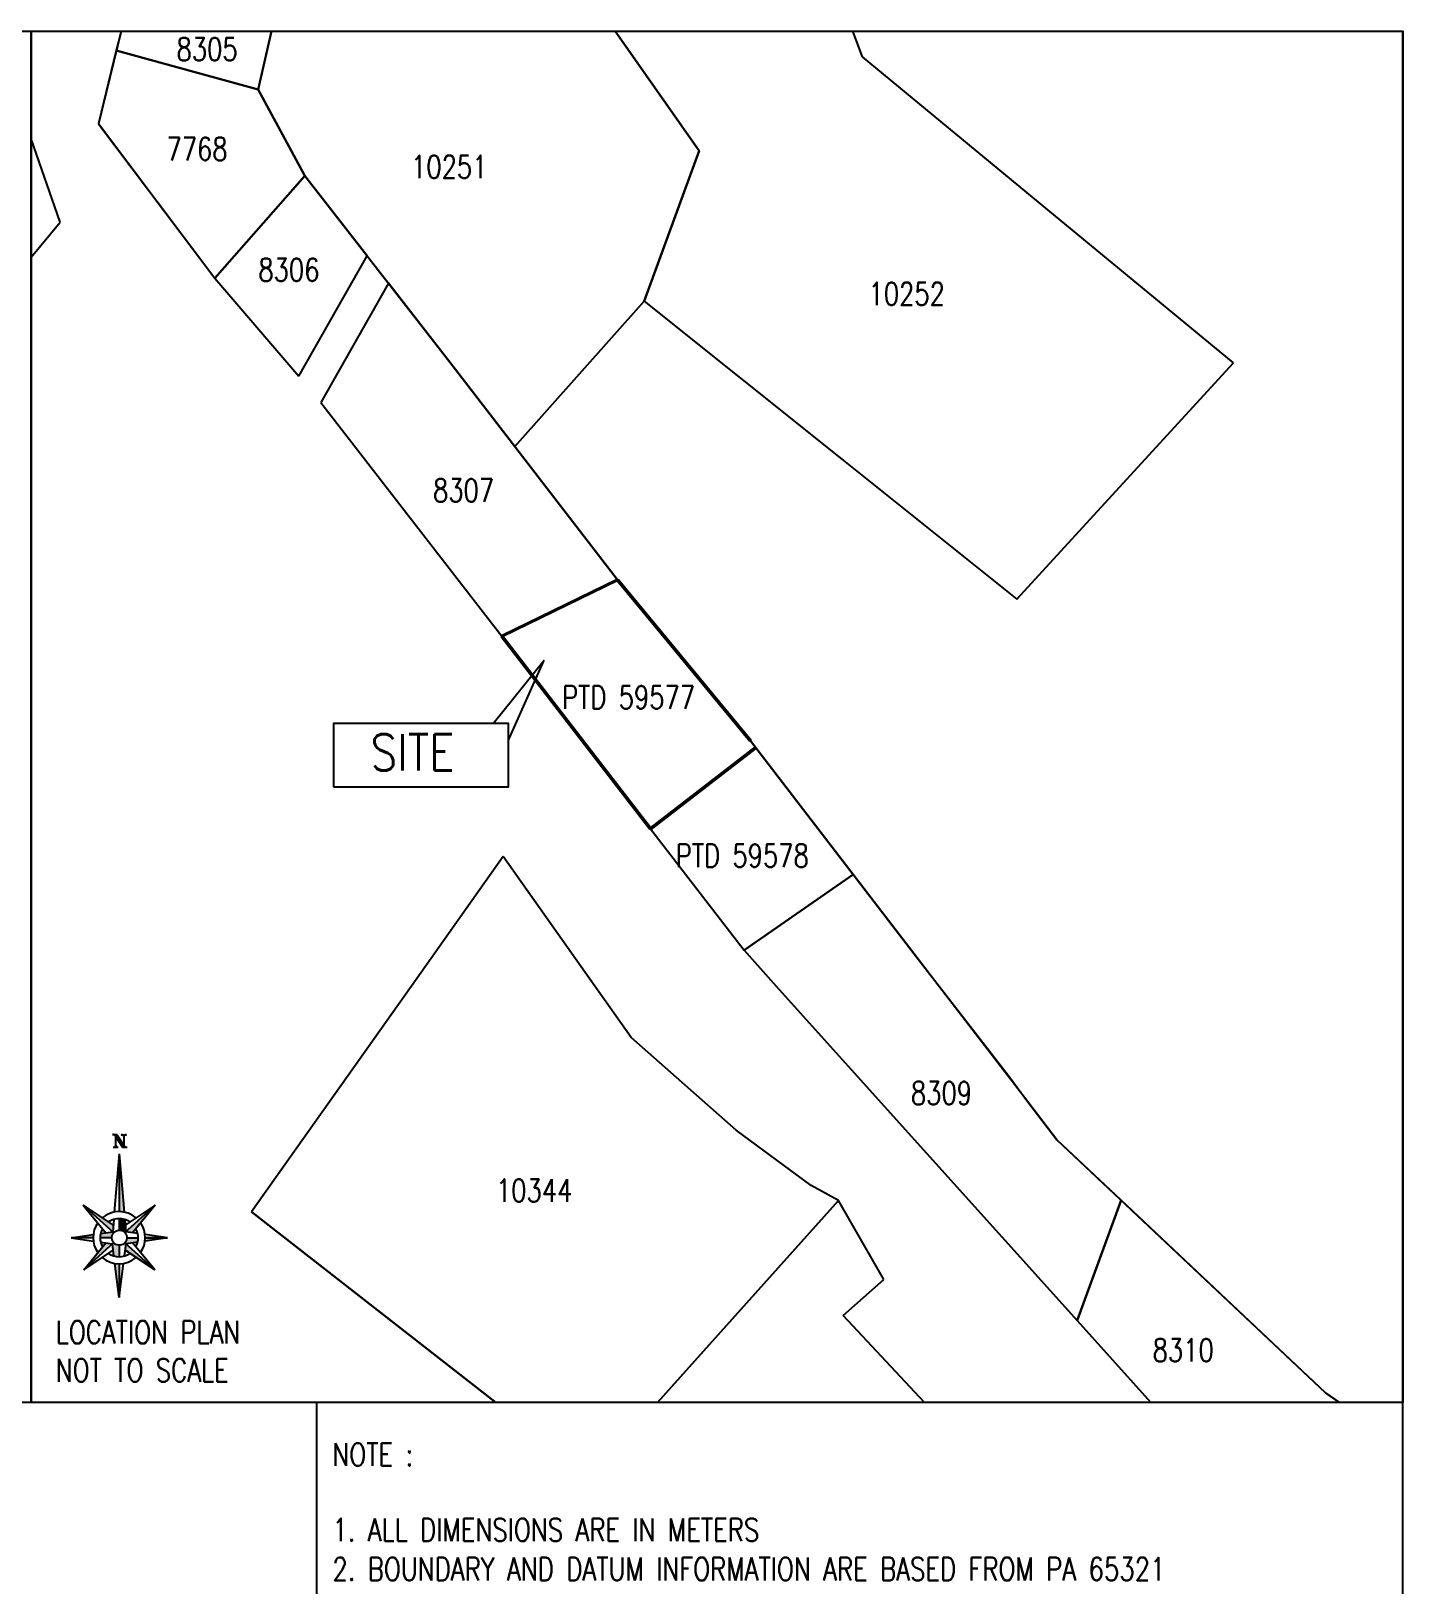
# Model space of a CAD drawing. Header units: metres. Extents: x -16650 to -16226, y -32196 to -31906.
# Drawn here: x -16315.8 to -16225.8, y -32008.4 to -31906.4 of the extents above; entities that cross this region are included whole.
import ezdxf

# ---------------------------------------------------------------- set-up
doc = ezdxf.new("R2010")
doc.units = ezdxf.units.M
doc.header["$LTSCALE"] = 6
doc.header["$MEASUREMENT"] = 0
for name, color, linetype in [('Frame', 7, 'Continuous'), ('LOT', 7, 'Continuous'), ('LOT_NO_Johor', 7, 'Continuous')]:
    doc.layers.add(name, color=color, linetype=linetype)
doc.styles.add('ROMANS', font='romans', dxfattribs={"width": 0.785})
doc.styles.get("Standard").update_dxf_attribs({"font": 'simplex.shx', "width": 0.8})

msp = doc.modelspace()

# ---------------------------------------------------------------- hatches: boundary and pattern name
at = {"layer": 'Frame'}
h = msp.add_hatch(color=256, dxfattribs=at)
edge = h.paths.add_edge_path()
edge.add_line((-16309.47, -31979.65), (-16309.77, -31979.65))
edge.add_line((-16309.77, -31979.65), (-16310.25, -31978.9))
edge.add_ellipse((-16310.43, -31979.05), major_axis=(-0.175, 0.161), ratio=1, start_angle=262.3816, end_angle=312.7034)
edge.add_line((-16310.43, -31978.82), (-16310.13, -31978.82))
edge.add_line((-16310.13, -31978.82), (-16309.65, -31979.56))
edge.add_ellipse((-16309.47, -31979.41), major_axis=(-0.175, 0.161), ratio=1, start_angle=82.3816, end_angle=132.7034)
h = msp.add_hatch(color=256, dxfattribs=at)
edge = h.paths.add_edge_path()
edge.add_ellipse((-16310.05, -31979.47), major_axis=(-0.131, 0.121), ratio=1, start_angle=64.752, end_angle=132.7034, ccw=False)
edge.add_ellipse((-16310.38, -31979.47), major_axis=(-0.131, 0.121), ratio=1, start_angle=132.7034, end_angle=200.6548, ccw=False)
edge.add_line((-16310.38, -31979.65), (-16310.05, -31979.65))
h = msp.add_hatch(color=256, dxfattribs=at)
edge = h.paths.add_edge_path()
edge.add_ellipse((-16309.85, -31978.99), major_axis=(-0.131, 0.121), ratio=1, start_angle=244.752, end_angle=312.7034, ccw=False)
edge.add_ellipse((-16309.52, -31978.99), major_axis=(-0.131, 0.121), ratio=1, start_angle=-47.2966, end_angle=20.6548, ccw=False)
edge.add_line((-16309.52, -31978.82), (-16309.85, -31978.82))
h = msp.add_hatch(color=256, dxfattribs=at)
edge = h.paths.add_edge_path()
edge.add_line((-16309.99, -31980.07), (-16309.99, -31983.87))
edge.add_ellipse((-16309.99, -31985.58), major_axis=(-1.2, 1.22), ratio=1, start_angle=304.5237, end_angle=315.3239, ccw=False)
edge.add_line((-16309.66, -31983.9), (-16309.99, -31980.07))
h = msp.add_hatch(color=256, dxfattribs=at)
h.paths.add_polyline_path([(-16307.66, -31987.68), (-16309.54, -31985.99), (-16309.59, -31986.4)])
edge = h.paths.add_edge_path()
edge.add_ellipse((-16309.99, -31985.58), major_axis=(-1.2, 1.22), ratio=1, start_angle=125.8031, end_angle=135.3239, ccw=False)
edge.add_line((-16310.27, -31987.27), (-16309.99, -31989.51))
edge.add_line((-16309.99, -31989.51), (-16309.99, -31987.3))
edge = h.paths.add_edge_path()
edge.add_ellipse((-16309.98, -31985.58), major_axis=(-0.351, 0.355), ratio=1, start_angle=87.3214, end_angle=135.2258, ccw=False)
edge.add_line((-16310.36, -31985.92), (-16310.43, -31985.99))
edge.add_line((-16310.43, -31985.99), (-16310.33, -31986.78))
edge.add_ellipse((-16309.99, -31985.58), major_axis=(-0.877, 0.887), ratio=1, start_angle=119.2656, end_angle=135.3239)
edge.add_line((-16309.99, -31986.83), (-16309.99, -31986.08))
h.paths.add_polyline_path([(-16312.31, -31987.68), (-16310.43, -31985.99), (-16310.87, -31985.92)])
edge = h.paths.add_edge_path()
edge.add_line((-16313.14, -31985.58), (-16311.7, -31985.58))
edge.add_ellipse((-16309.99, -31985.58), major_axis=(-1.2, 1.22), ratio=1, start_angle=38.3838, end_angle=45.3239, ccw=False)
edge.add_line((-16311.69, -31985.38), (-16313.14, -31985.58))
edge = h.paths.add_edge_path()
edge.add_ellipse((-16309.98, -31985.58), major_axis=(-0.351, 0.355), ratio=1, start_angle=3.3399, end_angle=45.3239, ccw=False)
edge.add_line((-16310.36, -31985.25), (-16310.41, -31985.2))
edge.add_line((-16310.41, -31985.2), (-16311.2, -31985.31))
edge.add_ellipse((-16309.99, -31985.58), major_axis=(-0.877, 0.887), ratio=1, start_angle=32.5734, end_angle=45.3239)
edge.add_line((-16311.23, -31985.58), (-16310.48, -31985.58))
h.paths.add_polyline_path([(-16312.36, -31983.45), (-16310.41, -31985.2), (-16310.38, -31984.76)])
msp.add_hatch(color=256, dxfattribs=at).paths.add_polyline_path([(-16307.62, -31983.45), (-16309.56, -31985.2), (-16309.11, -31985.26)])
h = msp.add_hatch(color=256, dxfattribs=at)
edge = h.paths.add_edge_path()
edge.add_ellipse((-16309.99, -31985.58), major_axis=(-0.877, 0.887), ratio=1, start_angle=-61.5259, end_angle=-44.6761)
edge.add_line((-16309.99, -31984.34), (-16309.99, -31985.09))
edge.add_ellipse((-16309.98, -31985.58), major_axis=(-0.351, 0.355), ratio=1, start_angle=267.4393, end_angle=315.422, ccw=False)
edge.add_line((-16309.61, -31985.25), (-16309.56, -31985.2))
edge.add_line((-16309.56, -31985.2), (-16309.62, -31984.39))
h = msp.add_hatch(color=256, dxfattribs=at)
edge = h.paths.add_edge_path()
edge.add_ellipse((-16309.99, -31985.58), major_axis=(-1.2, 1.22), ratio=1, start_angle=218.0586, end_angle=225.3239, ccw=False)
edge.add_line((-16308.29, -31985.8), (-16306.83, -31985.58))
edge.add_line((-16306.83, -31985.58), (-16308.27, -31985.58))
edge = h.paths.add_edge_path()
edge.add_ellipse((-16309.98, -31985.58), major_axis=(-0.351, 0.355), ratio=1, start_angle=183.195, end_angle=225.3239, ccw=False)
edge.add_line((-16309.61, -31985.92), (-16309.54, -31985.99))
edge.add_line((-16309.54, -31985.99), (-16308.77, -31985.87))
edge.add_ellipse((-16309.99, -31985.58), major_axis=(-0.877, 0.887), ratio=1, start_angle=211.9583, end_angle=225.3239)
edge.add_line((-16308.74, -31985.58), (-16309.49, -31985.58))

# ---------------------------------------------------------------- linework, layer by layer
at = {"color": 10, "lineweight": 50}
for p, q in [((-16284.88, -31946.11), (-16277.29, -31942.41)), ((-16277.29, -31942.41), (-16268.57, -31952.97)), ((-16275.14, -31958.75), (-16284.88, -31946.11)), ((-16268.23, -31953.42), (-16275.14, -31958.75))]:
    msp.add_line(p, q, dxfattribs=at)
at = {"color": 10, "lineweight": -3}
for p in [(-16285.46, -31951.84), (-16284.44, -31952.94)]:
    msp.add_line(p, (-16282.11, -31947.68), dxfattribs=at)
msp.add_lwpolyline([(-16295.94, -31956), (-16284.44, -31956), (-16284.44, -31951.84), (-16295.94, -31951.84)], close=True, dxfattribs=at)
at = {"layer": 'Frame'}
for p, q in [((-16650.1, -31906.4), (-16225.77, -31906.4)), ((-16225.77, -32196.32), (-16225.77, -31906.4)), ((-16310.13, -31978.82), (-16310.43, -31978.82)), ((-16310.25, -31978.9), (-16309.77, -31979.65)), ((-16310.22, -31979.54), (-16310.22, -31978.95)), ((-16310.13, -31978.82), (-16309.65, -31979.56)), ((-16309.85, -31978.82), (-16309.52, -31978.82)), ((-16309.69, -31978.93), (-16309.69, -31979.51)), ((-16310.38, -31979.65), (-16310.05, -31979.65)), ((-16309.99, -31980.07), (-16310.31, -31983.9)), ((-16309.99, -31980.07), (-16309.66, -31983.9)), ((-16309.99, -31980.07), (-16309.99, -31983.87)), ((-16309.77, -31979.65), (-16309.47, -31979.65)), ((-16312.36, -31983.45), (-16310.38, -31984.76)), ((-16312.36, -31983.45), (-16310.86, -31985.26)), ((-16310.36, -31985.25), (-16312.36, -31983.45)), ((-16309.61, -31985.25), (-16307.62, -31983.45)), ((-16307.62, -31983.45), (-16309.59, -31984.76)), ((-16307.62, -31983.45), (-16309.11, -31985.26)), ((-16310.35, -31984.39), (-16310.41, -31985.2)), ((-16309.99, -31984.34), (-16309.99, -31985.09)), ((-16309.62, -31984.39), (-16309.56, -31985.2)), ((-16313.14, -31985.58), (-16311.69, -31985.38)), ((-16311.7, -31985.58), (-16313.14, -31985.58)), ((-16313.14, -31985.58), (-16311.68, -31985.8)), ((-16310.48, -31985.58), (-16311.23, -31985.58)), ((-16311.2, -31985.31), (-16310.41, -31985.2)), ((-16308.77, -31985.31), (-16309.56, -31985.2)), ((-16309.49, -31985.58), (-16308.74, -31985.58)), ((-16306.83, -31985.58), (-16308.29, -31985.38)), ((-16306.83, -31985.58), (-16308.29, -31985.8)), ((-16308.27, -31985.58), (-16306.83, -31985.58)), ((-16306.83, -31985.58), (-16308.27, -31985.58)), ((-16312.31, -31987.68), (-16310.87, -31985.92)), ((-16310.36, -31985.92), (-16312.31, -31987.68)), ((-16312.31, -31987.68), (-16310.38, -31986.4)), ((-16311.2, -31985.87), (-16310.43, -31985.99)), ((-16310.33, -31986.78), (-16310.43, -31985.99)), ((-16309.99, -31986.08), (-16309.99, -31986.83)), ((-16309.64, -31986.78), (-16309.54, -31985.99)), ((-16309.61, -31985.92), (-16307.66, -31987.68)), ((-16307.66, -31987.68), (-16309.59, -31986.4)), ((-16308.77, -31985.87), (-16309.54, -31985.99)), ((-16307.66, -31987.68), (-16309.11, -31985.92)), ((-16309.99, -31989.51), (-16310.27, -31987.27)), ((-16309.99, -31989.51), (-16309.7, -31987.27)), ((-16309.99, -31987.3), (-16309.99, -31989.51)), ((-16297.02, -32196.32), (-16297.02, -31996.4))]:
    msp.add_line(p, q, dxfattribs=at)
at = {"layer": 'Frame', "linetype": 'Continuous'}
for points in [[(-16405.77, -31906.4), (-16315.77, -31906.4), (-16315.77, -31996.4), (-16405.77, -31996.4)], [(-16315.77, -31906.4), (-16225.77, -31906.4), (-16225.77, -31996.4), (-16315.77, -31996.4)], [(-16315.77, -31906.4), (-16225.77, -31906.4), (-16225.77, -31996.4), (-16315.77, -31996.4)]]:
    msp.add_lwpolyline(points, close=True, dxfattribs=at)
at = {"layer": 'Frame'}
msp.add_lwpolyline([(-16405.77, -31906.4), (-16315.77, -31906.4), (-16315.77, -31996.4), (-16405.77, -31996.4)], close=True, dxfattribs=at)
for centre, major_axis, start_param, end_param in [((-16310.43, -31979.05), (-0.175, 0.161), 4.579423, 5.457704), ((-16310.38, -31979.47), (-0.131, 0.121), 2.316111, 3.502086), ((-16310.05, -31979.47), (-0.131, 0.121), 1.130136, 2.316111), ((-16309.85, -31978.99), (-0.131, 0.121), 4.271729, 5.457704), ((-16309.52, -31978.99), (-0.131, 0.121), -0.825481, 0.360494), ((-16309.47, -31979.41), (-0.175, 0.161), 1.43783, 2.316111), ((-16309.99, -31985.58), (-1.2, 1.22), 0.188339, 1.398792), ((-16309.99, -31985.58), (-1.2, 1.22), -1.485442, -0.074048), ((-16309.99, -31985.58), (-0.877, 0.887), -1.376436, -0.183054), ((-16309.99, -31985.58), (-1.2, 1.22), 3.324904, 4.535357), ((-16309.99, -31985.58), (-0.877, 0.887), 0.297345, 1.291665), ((-16309.98, -31985.58), (-0.351, 0.355), 2.860050414950906, 9.143235722130491), ((-16309.99, -31985.58), (-0.877, 0.887), 3.432031, 4.42635), ((-16309.99, -31985.58), (-0.877, 0.887), 1.75872, 2.964976), ((-16309.99, -31985.58), (-1.2, 1.22), 1.651593, 3.072102)]:
    msp.add_ellipse(centre, major_axis=major_axis, ratio=1, start_param=start_param, end_param=end_param, dxfattribs=at)
at = {"layer": 'LOT'}
for p, q in [((-16309.87, -31906.4), (-16311.35, -31912.48)), ((-16309.87, -31906.4), (-16310.18, -31907.68)), ((-16299.99, -31906.4), (-16300.87, -31910.23)), ((-16300.87, -31910.23), (-16299.99, -31906.4)), ((-16299.99, -31906.4), (-16300.87, -31910.23)), ((-16300.87, -31910.24), (-16299.99, -31906.4)), ((-16271.95, -31914.26), (-16277.46, -31906.4)), ((-16277.46, -31906.4), (-16271.95, -31914.26)), ((-16261.23, -31908.1), (-16261.85, -31906.4)), ((-16310.18, -31907.68), (-16311.35, -31912.47)), ((-16310.18, -31907.68), (-16300.87, -31910.23)), ((-16300.87, -31910.23), (-16310.18, -31907.68)), ((-16249.06, -31918.14), (-16261.23, -31908.1)), ((-16300.87, -31910.23), (-16297.8, -31915.9)), ((-16297.8, -31915.9), (-16300.87, -31910.23)), ((-16300.87, -31910.23), (-16300.87, -31910.23)), ((-16300.87, -31910.23), (-16297.8, -31915.9)), ((-16297.8, -31915.9), (-16300.87, -31910.24)), ((-16311.35, -31912.47), (-16303.71, -31922.62)), ((-16311.35, -31912.48), (-16303.71, -31922.62)), ((-16313.86, -31918.95), (-16315.77, -31913.47)), ((-16275.54, -31924.13), (-16271.95, -31914.26)), ((-16271.95, -31914.26), (-16275.54, -31924.13)), ((-16303.71, -31922.62), (-16297.8, -31915.9)), ((-16297.8, -31915.9), (-16303.71, -31922.62)), ((-16303.71, -31922.62), (-16297.8, -31915.9)), ((-16297.8, -31915.9), (-16293.72, -31921.14)), ((-16297.8, -31915.9), (-16288.14, -31928.32)), ((-16293.72, -31921.14), (-16297.8, -31915.9)), ((-16297.8, -31915.9), (-16297.8, -31915.9)), ((-16236.88, -31928.18), (-16249.06, -31918.14)), ((-16315.77, -31921.24), (-16313.86, -31918.95)), ((-16298.2, -31929.05), (-16293.72, -31921.14)), ((-16293.72, -31921.14), (-16292.32, -31922.95)), ((-16303.71, -31922.62), (-16298.2, -31929.05)), ((-16292.32, -31922.95), (-16296.75, -31930.78)), ((-16292.32, -31922.95), (-16288.14, -31928.32)), ((-16288.14, -31928.32), (-16292.32, -31922.95)), ((-16292.32, -31922.95), (-16292.32, -31922.95)), ((-16284.03, -31933.66), (-16275.54, -31924.13)), ((-16275.54, -31924.13), (-16262.59, -31934.49)), ((-16275.54, -31924.13), (-16275.54, -31924.13)), ((-16288.14, -31928.32), (-16284.03, -31933.66)), ((-16277.29, -31942.41), (-16288.14, -31928.32)), ((-16288.14, -31928.32), (-16277.29, -31942.41)), ((-16251.09, -31943.69), (-16236.88, -31928.18)), ((-16296.75, -31930.78), (-16284.88, -31946.11)), ((-16284.03, -31933.66), (-16284.03, -31933.66)), ((-16262.59, -31934.49), (-16251.09, -31943.69)), ((-16284.88, -31946.11), (-16277.29, -31942.41)), ((-16277.29, -31942.41), (-16284.88, -31946.11)), ((-16268.57, -31952.97), (-16277.29, -31942.41)), ((-16277.29, -31942.41), (-16277.29, -31942.41)), ((-16277.29, -31942.41), (-16268.57, -31952.97)), ((-16284.88, -31946.11), (-16268.99, -31966.72)), ((-16261.84, -31961.75), (-16268.57, -31952.97)), ((-16268.57, -31952.97), (-16257.42, -31967.51)), ((-16284.8, -31960.57), (-16290.81, -31969.07)), ((-16278.78, -31969.07), (-16284.8, -31960.57)), ((-16268.99, -31966.72), (-16261.84, -31961.75)), ((-16261.84, -31961.75), (-16268.99, -31966.72)), ((-16257.42, -31967.51), (-16261.84, -31961.75)), ((-16268.99, -31966.72), (-16266.88, -31969.07)), ((-16256.21, -31969.07), (-16257.42, -31967.51)), ((-16257.42, -31967.51), (-16256.2, -31969.07)), ((-16290.81, -31969.07), (-16301.3, -31983.89)), ((-16276.4, -31972.44), (-16278.78, -31969.07)), ((-16266.88, -31969.07), (-16261.96, -31974.55)), ((-16250.38, -31976.67), (-16256.21, -31969.07)), ((-16256.2, -31969.07), (-16251.67, -31974.91)), ((-16269.52, -31978.52), (-16276.4, -31972.44)), ((-16261.96, -31974.55), (-16247.15, -31991.02)), ((-16251.67, -31974.91), (-16250.38, -31976.67)), ((-16248.47, -31979.16), (-16250.38, -31976.67)), ((-16250.38, -31976.67), (-16248.47, -31979.16)), ((-16264.6, -31982.15), (-16269.52, -31978.52)), ((-16244.26, -31983.12), (-16248.47, -31979.16)), ((-16248.47, -31979.16), (-16230.84, -31995.77)), ((-16262.79, -31983.13), (-16264.6, -31982.15)), ((-16274.68, -31996.4), (-16262.79, -31983.13)), ((-16262.79, -31983.13), (-16274.68, -31996.4)), ((-16259.82, -31988.32), (-16262.79, -31983.13)), ((-16262.79, -31983.13), (-16262.79, -31983.13)), ((-16247.15, -31991.02), (-16244.26, -31983.12)), ((-16244.26, -31983.12), (-16247.15, -31991.02)), ((-16230.84, -31995.77), (-16244.26, -31983.12)), ((-16244.26, -31983.12), (-16244.26, -31983.12)), ((-16285.28, -31996.4), (-16301.3, -31983.89)), ((-16301.3, -31983.89), (-16285.28, -31996.4)), ((-16262.5, -31990.68), (-16259.82, -31988.32)), ((-16257.16, -31996.4), (-16262.5, -31990.68)), ((-16247.15, -31991.02), (-16242.31, -31996.4)), ((-16229.92, -31996.4), (-16230.84, -31995.77)), ((-16230.84, -31995.77), (-16229.92, -31996.4))]:
    msp.add_line(p, q, dxfattribs=at)

# ---------------------------------------------------------------- texts
at = {"color": 10, "lineweight": -3, "width": 0.85}
msp.add_text('SITE', height=2.4, dxfattribs=at).set_placement((-16293.51, -31954.93))
at = {"layer": 'Frame', "linetype": 'Continuous', "style": 'ROMANS', "width": 0.785}
for s, p in [('LOCATION PLAN', (-16314.15, -31992.53)), ('NOT TO SCALE', (-16314.15, -31995.03))]:
    msp.add_text(s, height=1.5, dxfattribs=at).set_placement(p)
at = {"layer": 'Frame', "style": 'ROMANS', "width": 0.785}
for s, p in [('NOTE :', (-16296, -32000.56)), ('1. ALL DIMENSIONS ARE IN METERS', (-16296, -32005.5)), ('2. BOUNDARY AND DATUM INFORMATION ARE BASED FROM PA 65321', (-16296, -32008.07))]:
    msp.add_text(s, height=1.5, dxfattribs=at).set_placement(p)
at = {"layer": 'LOT_NO_Johor', "width": 0.78}
for s, p in [('8305', (-16306.23, -31908.34)), ('7768', (-16306.89, -31914.89)), ('10251', (-16290.84, -31916.06)), ('8306', (-16300.86, -31922.82)), ('10252', (-16260.83, -31924.39)), ('8307', (-16289.4, -31937.29)), ('PTD 59577', (-16280.93, -31950.87)), ('PTD 59578', (-16273.47, -31961.26)), ('8309', (-16258.05, -31976.84)), ('10344', (-16285.27, -31983.23)), ('8310', (-16242.19, -31993.71))]:
    msp.add_text(s, height=1.5, dxfattribs=at).set_placement(p)

doc.saveas('drawing.dxf')
